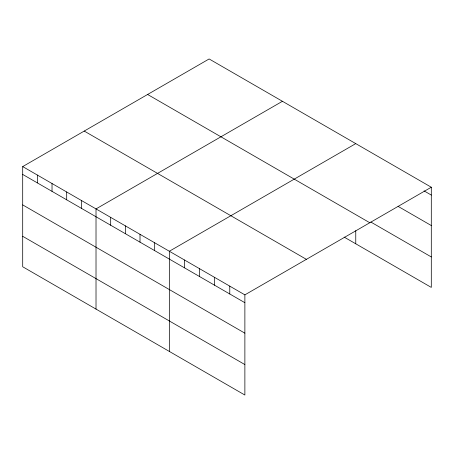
<?xml version="1.0" encoding="UTF-8"?>
<svg xmlns="http://www.w3.org/2000/svg" width="454" height="454" viewBox="0 0 454 454"><rect width="100%" height="100%" fill="white"/><g stroke="black" fill="none" stroke-linecap="round" stroke-linejoin="round"><path stroke-width="0.68" d="M22.7 166.59L244.876 294.862L244.876 395.042L22.7 266.77L22.7 166.59L209.124 58.958L431.3 187.23L431.3 287.41L344.155 237.096M282.445 101.287L96.015 208.919L96.015 309.1M355.76 143.617L169.336 251.249L169.336 351.43M244.876 294.862L431.3 187.23M424.047 190.884L431.3 195.072M398.062 206.354L431.3 225.542M370.867 222.051L431.3 256.941M147.607 94.472L369.777 222.744M84.223 131.07L306.393 259.342M22.7 174.432L244.876 302.704M22.7 204.902L244.876 333.174M22.7 236.301L244.876 364.573M355.76 230.643L355.76 243.798M229.769 286.139L229.769 293.982M214.657 277.417L214.657 285.26M199.55 268.694L199.55 276.537M184.443 259.972L184.443 267.815M154.672 242.782L154.672 250.625M140.008 234.315L140.008 242.158M125.344 225.848L125.344 233.691M110.68 217.381L110.68 225.224M81.357 200.452L81.357 208.295M66.693 191.985L66.693 199.828M52.028 183.518L52.028 191.361M37.364 175.051L37.364 182.894"/></g></svg>
